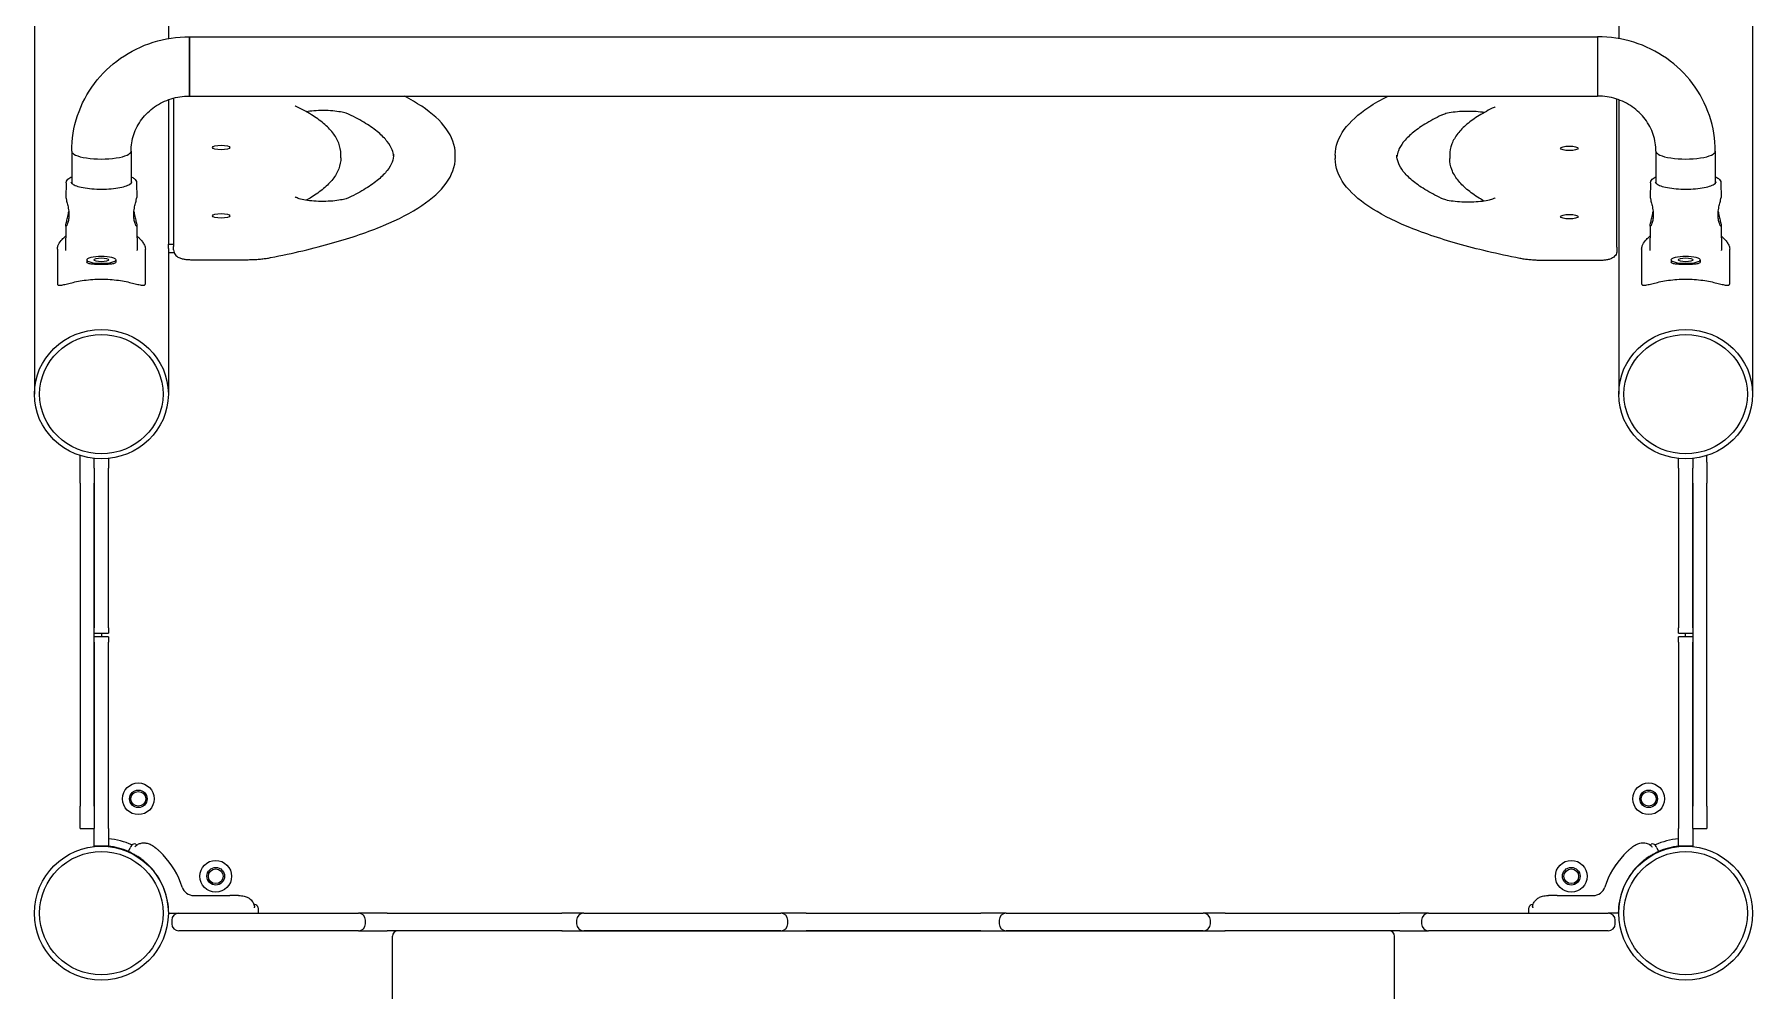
# Model space of a CAD drawing. Header units: millimetres. Extents: x 1121 to 5121, y 552 to 6852.
# Drawn here: x 2633 to 3609, y 4388 to 4932 of the extents above; entities that cross this region are included whole.
import ezdxf

# ---------------------------------------------------------------- set-up
doc = ezdxf.new("R2010")
doc.units = ezdxf.units.MM
doc.layers.add('AM_4', color=3, linetype='Continuous', lineweight=25)

msp = doc.modelspace()

# ---------------------------------------------------------------- linework, layer by layer
at = {"layer": 'AM_4'}
for p, q in [((2632.97, 5348.56), (2632.97, 4727.39)), ((3609.07, 5348.56), (3609.07, 4727.39)), ((2709.07, 4960.25), (2709.07, 4929.49)), ((3532.97, 4960.25), (3532.97, 4929.49)), ((2721.02, 4930.54), (2721.02, 4896.84)), ((2721.02, 4930.54), (3521.02, 4930.54)), ((2721.02, 4896.84), (2721.02, 4930.54)), ((3521.02, 4930.54), (3521.02, 4896.84)), ((3521.02, 4930.54), (3521.02, 4896.84)), ((2709.07, 4894.73), (2709.07, 4812.63)), ((2712.07, 4895.67), (2712.07, 4811.31)), ((2721.02, 4896.84), (3521.02, 4896.84)), ((3531.97, 4810.84), (3531.97, 4895.08)), ((3532.97, 4894.73), (3532.97, 4727.39)), ((2654.17, 4865.4), (2654.17, 4847.23)), ((2687.87, 4865.4), (2687.87, 4847.23)), ((2807.07, 4861.79), (2807.07, 4863.72)), ((2872.07, 4861.79), (2872.07, 4863.72)), ((3371.97, 4863.25), (3371.97, 4861.32)), ((3436.97, 4863.25), (3436.97, 4861.32)), ((3554.17, 4865.4), (3554.17, 4847.23)), ((3587.87, 4865.4), (3587.87, 4847.23)), ((2651.01, 4847.55), (2650.93, 4839.09)), ((2691.03, 4847.55), (2691.1, 4839.09)), ((3551.01, 4847.55), (3550.93, 4839.09)), ((3591.03, 4847.55), (3591.1, 4839.09)), ((2650.79, 4823.15), (2650.66, 4809.3)), ((2691.25, 4823.15), (2691.37, 4809.3)), ((3550.79, 4823.15), (3550.66, 4809.3)), ((3591.25, 4823.15), (3591.37, 4809.3)), ((2709.07, 4812.63), (2712.07, 4812.63)), ((2709.07, 4810.22), (2709.07, 4812.63)), ((2646.02, 4809.83), (2646.02, 4796.89)), ((2662.77, 4803.7), (2662.77, 4802.48)), ((2679.27, 4803.7), (2679.27, 4802.48)), ((2696.02, 4796.89), (2696.02, 4809.83)), ((2709.07, 4810.22), (2709.07, 4727.39)), ((2712.36, 4807.8), (2709.07, 4807.8)), ((2712.07, 4809.38), (2712.07, 4811.31)), ((2722.07, 4803.82), (2753.73, 4803.82)), ((3521.97, 4803.35), (3490.3, 4803.35)), ((3531.97, 4810.84), (3531.97, 4808.91)), ((3546.02, 4809.83), (3546.02, 4796.89)), ((3562.77, 4803.7), (3562.77, 4802.48)), ((3579.27, 4803.7), (3579.27, 4802.48)), ((3596.02, 4796.89), (3596.02, 4809.83)), ((2646.02, 4796.89), (2646.02, 4790.3)), ((2696.02, 4790.3), (2696.02, 4796.89)), ((3546.02, 4796.89), (3546.02, 4790.3)), ((3596.02, 4790.3), (3596.02, 4796.89)), ((2659.02, 4688.67), (2659.02, 4692.52)), ((2659.02, 4676.84), (2659.02, 4688.67)), ((2667.02, 4685.35), (2667.02, 4690.84)), ((2667.02, 4685.35), (2667.02, 4682.59)), ((2675.02, 4690.84), (2675.02, 4685.35)), ((2675.02, 4682.59), (2675.02, 4685.35)), ((3567.02, 4685.35), (3567.02, 4690.84)), ((3567.02, 4685.35), (3567.02, 4682.59)), ((3575.02, 4690.84), (3575.02, 4685.35)), ((3575.02, 4682.59), (3575.02, 4685.35)), ((3583.02, 4688.67), (3583.02, 4692.52)), ((3583.02, 4688.67), (3583.02, 4676.84)), ((2659.02, 4676.84), (2659.02, 4493.27)), ((2667.02, 4682.59), (2667.02, 4676.84)), ((2667.02, 4682.59), (2667.02, 4676.84)), ((2667.02, 4676.84), (2667.02, 4594.61)), ((2667.02, 4493.27), (2667.02, 4676.84)), ((2675.02, 4676.84), (2675.02, 4682.59)), ((2675.02, 4594.61), (2675.02, 4676.84)), ((3567.02, 4682.59), (3567.02, 4676.84)), ((3567.02, 4676.84), (3567.02, 4594.61)), ((3575.02, 4676.84), (3575.02, 4682.59)), ((3575.02, 4676.84), (3575.02, 4682.59)), ((3575.02, 4594.61), (3575.02, 4676.84)), ((3575.02, 4676.84), (3575.02, 4493.27)), ((3583.02, 4493.27), (3583.02, 4676.84)), ((2667.02, 4591.47), (2675.02, 4591.47)), ((2675.02, 4589.47), (2667.02, 4589.47)), ((2671.02, 4591.47), (2671.02, 4589.47)), ((2675.02, 4594.61), (2675.02, 4591.47)), ((2675.02, 4589.47), (2675.02, 4586.51)), ((3567.02, 4591.47), (3567.02, 4594.61)), ((3567.02, 4591.47), (3575.02, 4591.47)), ((3575.02, 4589.47), (3567.02, 4589.47)), ((3567.02, 4586.51), (3567.02, 4589.47)), ((3571.02, 4589.47), (3571.02, 4591.47)), ((2667.02, 4586.51), (2667.02, 4493.27)), ((2675.02, 4493.27), (2675.02, 4586.51)), ((3567.02, 4586.51), (3567.02, 4493.27)), ((3575.02, 4493.27), (3575.02, 4586.51)), ((2659.02, 4480.47), (2659.02, 4493.27)), ((2667.02, 4493.27), (2667.02, 4483.21)), ((2667.02, 4493.27), (2667.02, 4483.21)), ((2675.02, 4483.21), (2675.02, 4493.27)), ((3567.02, 4493.27), (3567.02, 4483.21)), ((3575.02, 4483.21), (3575.02, 4493.27)), ((3575.02, 4483.21), (3575.02, 4493.27)), ((3583.02, 4493.27), (3583.02, 4480.47)), ((2659.02, 4480.47), (2667.02, 4480.47)), ((2667.02, 4483.21), (2667.02, 4480.62)), ((2667.02, 4470.47), (2667.02, 4480.62)), ((2675.02, 4480.62), (2675.02, 4483.21)), ((2675.02, 4480.62), (2675.02, 4470.47)), ((3567.02, 4483.21), (3567.02, 4480.62)), ((3567.02, 4470.47), (3567.02, 4480.62)), ((3575.02, 4480.62), (3575.02, 4483.21)), ((3575.02, 4480.62), (3575.02, 4470.47)), ((3575.02, 4480.47), (3583.02, 4480.47)), ((2675.02, 4470.47), (2667.02, 4470.47)), ((2686.41, 4467.44), (2687.38, 4469.64)), ((3554.65, 4469.64), (3555.62, 4467.44)), ((3575.02, 4470.47), (3567.02, 4470.47)), ((2723.59, 4442.42), (2744.02, 4442.42)), ((2748.99, 4442.42), (2744.02, 4442.42)), ((3498.02, 4442.42), (3493.04, 4442.42)), ((3498.02, 4442.42), (3518.45, 4442.42)), ((2709.27, 4432.42), (2715.02, 4432.42)), ((2715.02, 4432.42), (2719.68, 4432.42)), ((2719.68, 4432.42), (2809.98, 4432.42)), ((2757.54, 4437.42), (2757.54, 4437.42)), ((2757.68, 4437.42), (2758.02, 4437.42)), ((2760.02, 4435.42), (2760.02, 4432.42)), ((2809.98, 4432.42), (2817.02, 4432.42)), ((2833.34, 4432.42), (2817.02, 4432.42)), ((2833.34, 4432.42), (2932.54, 4432.42)), ((2945.02, 4432.42), (2932.54, 4432.42)), ((2945.02, 4432.42), (2950.45, 4432.42)), ((2950.45, 4432.42), (3050.78, 4432.42)), ((3050.78, 4432.42), (3057.02, 4432.42)), ((3071.42, 4432.42), (3057.02, 4432.42)), ((3071.42, 4432.42), (3170.62, 4432.42)), ((3185.02, 4432.42), (3170.62, 4432.42)), ((3185.02, 4432.42), (3191.25, 4432.42)), ((3191.25, 4432.42), (3291.59, 4432.42)), ((3291.59, 4432.42), (3297.02, 4432.42)), ((3309.5, 4432.42), (3297.02, 4432.42)), ((3309.5, 4432.42), (3408.7, 4432.42)), ((3425.02, 4432.42), (3408.7, 4432.42)), ((3425.02, 4432.42), (3432.06, 4432.42)), ((3432.06, 4432.42), (3522.36, 4432.42)), ((3482.02, 4432.42), (3482.02, 4435.42)), ((3484.02, 4437.42), (3484.36, 4437.42)), ((3484.49, 4437.42), (3484.49, 4437.42)), ((3522.36, 4432.42), (3527.02, 4432.42)), ((3532.77, 4432.42), (3527.02, 4432.42)), ((2711.02, 4428.42), (2711.02, 4426.42)), ((2719.68, 4422.42), (2715.02, 4422.42)), ((2809.98, 4422.42), (2719.68, 4422.42)), ((2817.02, 4422.42), (2809.98, 4422.42)), ((2817.02, 4422.42), (2833.34, 4422.42)), ((2821.02, 4426.42), (2821.02, 4428.42)), ((2932.54, 4422.42), (2833.34, 4422.42)), ((2932.71, 4422.42), (2839.43, 4422.42)), ((2932.54, 4422.42), (2945.02, 4422.42)), ((2932.71, 4422.42), (2945.47, 4422.42)), ((2941.02, 4428.42), (2941.02, 4426.42)), ((2950.45, 4422.42), (2945.02, 4422.42)), ((2945.47, 4422.42), (2997.67, 4422.42)), ((3050.78, 4422.42), (2950.45, 4422.42)), ((2997.67, 4422.42), (3244.36, 4422.42)), ((3057.02, 4422.42), (3050.78, 4422.42)), ((3057.02, 4422.42), (3071.42, 4422.42)), ((3061.02, 4426.42), (3061.02, 4428.42)), ((3170.62, 4422.42), (3071.42, 4422.42)), ((3170.62, 4422.42), (3185.02, 4422.42)), ((3181.02, 4428.42), (3181.02, 4426.42)), ((3191.25, 4422.42), (3185.02, 4422.42)), ((3291.59, 4422.42), (3191.25, 4422.42)), ((3244.36, 4422.42), (3296.56, 4422.42)), ((3297.02, 4422.42), (3291.59, 4422.42)), ((3296.56, 4422.42), (3309.32, 4422.42)), ((3297.02, 4422.42), (3309.5, 4422.42)), ((3301.02, 4426.42), (3301.02, 4428.42)), ((3402.6, 4422.42), (3309.32, 4422.42)), ((3408.7, 4422.42), (3309.5, 4422.42)), ((3408.7, 4422.42), (3425.02, 4422.42)), ((3421.02, 4428.42), (3421.02, 4426.42)), ((3432.06, 4422.42), (3425.02, 4422.42)), ((3522.36, 4422.42), (3432.06, 4422.42)), ((3527.02, 4422.42), (3522.36, 4422.42)), ((3531.02, 4426.42), (3531.02, 4428.42)), ((2836.43, 4372.42), (2836.43, 4419.42)), ((3405.6, 4372.42), (3405.6, 4419.42))]:
    msp.add_line(p, q, dxfattribs=at)
for centre, radius in [((2692.02, 4497.42), 9), ((2692.02, 4497.42), 5), ((2692.02, 4497.42), 4.2), ((3550.02, 4497.42), 9), ((3550.02, 4497.42), 5), ((3550.02, 4497.42), 4.2), ((2671.02, 4432.42), 38.05), ((2671.02, 4432.42), 35.05), ((2736.02, 4453.42), 9), ((3506.02, 4453.42), 9), ((3571.02, 4432.42), 38.05), ((3571.02, 4432.42), 35.05), ((2736.02, 4453.42), 5), ((2736.02, 4453.42), 4.2), ((3506.02, 4453.42), 5), ((3506.02, 4453.42), 4.2)]:
    msp.add_circle(centre, radius, dxfattribs=at)
for centre, radius, start, end in [((2671.02, 4432.42), 42.5, 65.89619, 84.59946), ((2693.79, 4466.82), 7, 143.96758, 156.26575), ((2689.74, 4469.76), 2, 63.65069, 143.96758), ((3552.29, 4469.76), 2, 36.03242, 116.34931), ((3571.02, 4432.42), 42.5, 95.40054, 114.10381), ((3548.25, 4466.82), 7, 23.73425, 36.03242), ((2671.02, 4432.42), 38.25, 66.26575, 84.13826), ((2671.02, 4432.42), 42.5, 63.0498, 63.05004), ((2671.02, 4432.42), 42.5, 62.91363, 62.91368), ((2671.02, 4432.42), 48.25, 17.92021, 43.44318), ((3571.02, 4432.42), 48.25, 136.55682, 162.07979), ((3571.02, 4432.42), 38.25, 95.86174, 113.73425), ((2671.02, 4432.42), 38.25, 0, 41.53841), ((3571.02, 4432.42), 38.25, 138.46159, 180), ((2723.59, 4449.42), 7, 197.92021, 270), ((3518.45, 4449.42), 7, 270, 342.07979), ((2715.02, 4428.42), 4, 90, 180), ((2758.02, 4435.42), 2, 0, 90), ((2817.02, 4428.42), 4, 0, 90), ((2945.02, 4428.42), 4, 90, 180), ((3057.02, 4428.42), 4, 0, 90), ((3185.02, 4428.42), 4, 90, 180), ((3297.02, 4428.42), 4, 0, 90), ((3425.02, 4428.42), 4, 90, 180), ((3484.02, 4435.42), 2, 90, 180), ((3527.02, 4428.42), 4, 0, 90), ((2715.02, 4426.42), 4, 180, 270), ((2817.02, 4426.42), 4, 270, 0), ((2839.43, 4419.42), 3, 90, 180), ((2945.02, 4426.42), 4, 180, 270), ((3057.02, 4426.42), 4, 270, 0), ((3185.02, 4426.42), 4, 180, 270), ((3297.02, 4426.42), 4, 270, 0), ((3402.6, 4419.42), 3, 0, 90), ((3425.02, 4426.42), 4, 180, 270), ((3527.02, 4426.42), 4, 270, 0)]:
    msp.add_arc(centre, radius, start, end, dxfattribs=at)
for centre in [(2671.02, 4865.4), (2671.02, 4865.4), (3571.02, 4865.4), (3571.02, 4865.4)]:
    msp.add_ellipse(centre, major_axis=(-16.85, 0), ratio=0.258819, start_param=0, end_param=3.141593, dxfattribs=at)
for centre, major_axis, ratio in [((2739.07, 4867.58), (5, 0), 0.258819), ((3504.97, 4867.11), (-5, 0), 0.258819), ((2739.07, 4828.76), (5, 0), 0.258819), ((3504.97, 4828.29), (-5, 0), 0.258819), ((2671.02, 4803.7), (8.25, 0), 0.258819), ((2671.02, 4803.7), (-4.2, 0), 0.258819), ((3571.02, 4803.7), (8.25, 0), 0.258819), ((3571.02, 4803.7), (-4.2, 0), 0.258819), ((2671.02, 4727.39), (-38.05, 0), 0.965926), ((3571.02, 4727.39), (-38.05, 0), 0.965926), ((2671.02, 4727.39), (35.05, 0), 0.965926), ((3571.02, 4727.39), (35.05, 0), 0.965926)]:
    msp.add_ellipse(centre, major_axis=major_axis, ratio=ratio, dxfattribs=at)
for points, knots in [([(2654.17, 4865.4), (2654.17, 4872.28), (2655.3, 4879.16), (2659.69, 4892.22), (2662.95, 4898.4), (2671.25, 4909.43), (2676.28, 4914.29), (2687.61, 4922.24), (2693.9, 4925.33), (2707.14, 4929.48), (2714.08, 4930.54), (2721.02, 4930.54)], [6.283185, 6.283185, 6.283185, 6.283185, 6.597345, 6.597345, 6.911504, 6.911504, 7.225663, 7.225663, 7.539822, 7.539822, 7.853982, 7.853982, 7.853982, 7.853982]), ([(3587.87, 4865.4), (3587.87, 4872.28), (3586.74, 4879.16), (3582.34, 4892.22), (3579.08, 4898.4), (3570.78, 4909.43), (3565.75, 4914.29), (3554.42, 4922.24), (3548.13, 4925.33), (3534.9, 4929.48), (3527.96, 4930.54), (3521.02, 4930.54)], [3.141593, 3.141593, 3.141593, 3.141593, 3.455752, 3.455752, 3.769911, 3.769911, 4.08407, 4.08407, 4.39823, 4.39823, 4.712389, 4.712389, 4.712389, 4.712389]), ([(2687.87, 4865.4), (2687.87, 4868.63), (2688.39, 4871.86), (2690.47, 4878.04), (2692.03, 4880.99), (2696.04, 4886.32), (2698.5, 4888.71), (2704.11, 4892.65), (2707.27, 4894.2), (2713.91, 4896.29), (2717.39, 4896.83), (2720.92, 4896.84), (2720.97, 4896.84), (2721.02, 4896.84)], [0, 0, 0, 0, 0.314159, 0.314159, 0.628319, 0.628319, 0.942478, 0.942478, 1.256637, 1.256637, 1.566356, 1.566356, 1.570796, 1.570796, 1.570796, 1.570796]), ([(2781.75, 4890.87), (2781.56, 4890.96), (2781.41, 4891.04), (2781.21, 4891.17), (2781.15, 4891.21), (2781.14, 4891.22), (2781.14, 4891.22), (2781.14, 4891.22)], [5.7868679, 5.7868679, 5.7868679, 5.7868679, 5.8861314, 5.8861314, 5.9853949, 5.9853949, 5.9923115, 5.9923115, 5.9923115, 5.9923115]), ([(2807.07, 4863.72), (2807.07, 4865.87), (2806.65, 4868.01), (2805.07, 4872.1), (2803.92, 4874.06), (2801.02, 4877.79), (2799.27, 4879.57), (2795.21, 4882.99), (2792.89, 4884.64), (2787.72, 4887.83), (2784.87, 4889.38), (2781.75, 4890.87)], [3.1415927, 3.1415927, 3.1415927, 3.1415927, 3.2408561, 3.2408561, 3.3401196, 3.3401196, 3.4393831, 3.4393831, 3.5386465, 3.5386465, 3.63791, 3.63791, 3.63791, 3.63791]), ([(2872.07, 4863.72), (2872.07, 4868.75), (2870.23, 4873.7), (2863.68, 4882.77), (2858.99, 4886.98), (2850, 4892.99), (2846.66, 4894.94), (2842.99, 4896.84)], [3.1415927, 3.1415927, 3.1415927, 3.1415927, 3.3263441, 3.3263441, 3.5110956, 3.5110956, 3.6042673, 3.6042673, 3.6042673, 3.6042673]), ([(3371.97, 4863.25), (3371.97, 4868.28), (3373.81, 4873.23), (3380.36, 4882.3), (3385.05, 4886.51), (3394.28, 4892.68), (3397.93, 4894.8), (3401.95, 4896.84)], [3.1415927, 3.1415927, 3.1415927, 3.1415927, 3.3263441, 3.3263441, 3.5110956, 3.5110956, 3.6119618, 3.6119618, 3.6119618, 3.6119618]), ([(3462.29, 4890.4), (3459.17, 4888.91), (3456.31, 4887.37), (3451.14, 4884.17), (3448.83, 4882.53), (3444.76, 4879.1), (3443.01, 4877.32), (3440.11, 4873.59), (3438.96, 4871.63), (3437.39, 4867.54), (3436.97, 4865.4), (3436.97, 4863.25)], [2.6452753, 2.6452753, 2.6452753, 2.6452753, 2.7445388, 2.7445388, 2.8438022, 2.8438022, 2.9430657, 2.9430657, 3.0423292, 3.0423292, 3.1415927, 3.1415927, 3.1415927, 3.1415927]), ([(3462.89, 4890.75), (3462.89, 4890.75), (3462.89, 4890.75), (3462.88, 4890.74), (3462.83, 4890.7), (3462.62, 4890.57), (3462.48, 4890.49), (3462.29, 4890.4)], [6.5740592, 6.5740592, 6.5740592, 6.5740592, 6.5809757, 6.5809757, 6.6802392, 6.6802392, 6.7795027, 6.7795027, 6.7795027, 6.7795027]), ([(3554.17, 4865.4), (3554.17, 4868.63), (3553.64, 4871.86), (3551.56, 4878.04), (3550.01, 4880.99), (3546, 4886.32), (3543.53, 4888.71), (3537.92, 4892.65), (3534.76, 4894.2), (3528.13, 4896.29), (3524.65, 4896.83), (3521.12, 4896.84), (3521.07, 4896.84), (3521.02, 4896.84)], [3.141593, 3.141593, 3.141593, 3.141593, 3.455752, 3.455752, 3.769911, 3.769911, 4.08407, 4.08407, 4.39823, 4.39823, 4.707949, 4.707949, 4.712389, 4.712389, 4.712389, 4.712389]), ([(2811.71, 4886.4), (2811.32, 4886.59), (2810.74, 4886.81), (2809.17, 4887.29), (2808.11, 4887.55), (2805.56, 4888.01), (2804.04, 4888.21), (2800.75, 4888.49), (2798.96, 4888.57), (2795.35, 4888.6), (2793.53, 4888.54), (2790.25, 4888.29), (2788.79, 4888.13), (2787.46, 4887.92)], [3.63791, 3.63791, 3.63791, 3.63791, 3.846027, 3.846027, 4.102134, 4.102134, 4.388153, 4.388153, 4.687758, 4.687758, 4.99138, 4.99138, 5.260175, 5.260175, 5.260175, 5.260175]), ([(2837.03, 4862.75), (2836.93, 4863.88), (2836.66, 4865.03), (2835.62, 4867.76), (2834.7, 4869.36), (2832.12, 4872.68), (2830.45, 4874.39), (2826.36, 4877.84), (2823.94, 4879.58), (2818.36, 4883.02), (2815.21, 4884.73), (2811.71, 4886.4)], [3.163614, 3.163614, 3.163614, 3.163614, 3.2408561, 3.2408561, 3.3401196, 3.3401196, 3.4393831, 3.4393831, 3.5386465, 3.5386465, 3.63791, 3.63791, 3.63791, 3.63791]), ([(3432.32, 4885.93), (3428.83, 4884.26), (3425.67, 4882.55), (3420.09, 4879.11), (3417.67, 4877.37), (3413.58, 4873.92), (3411.91, 4872.21), (3409.33, 4868.89), (3408.42, 4867.29), (3407.37, 4864.56), (3407.1, 4863.42), (3407.01, 4862.28)], [2.6452753, 2.6452753, 2.6452753, 2.6452753, 2.7445388, 2.7445388, 2.8438022, 2.8438022, 2.9430657, 2.9430657, 3.0423292, 3.0423292, 3.1195713, 3.1195713, 3.1195713, 3.1195713]), ([(3456.58, 4887.45), (3455.9, 4887.55), (3455.18, 4887.65), (3452.83, 4887.91), (3451.1, 4888.04), (3447.53, 4888.14), (3445.7, 4888.12), (3442.15, 4887.95), (3440.43, 4887.79), (3437.37, 4887.36), (3436, 4887.1), (3433.84, 4886.54), (3433, 4886.24), (3432.4, 4885.97), (3432.36, 4885.95), (3432.32, 4885.93)], [1.02301, 1.02301, 1.02301, 1.02301, 1.160661, 1.160661, 1.457519, 1.457519, 1.760704, 1.760704, 2.063034, 2.063034, 2.356322, 2.356322, 2.624635, 2.624635, 2.645275, 2.645275, 2.645275, 2.645275]), ([(2767.16, 4805), (2779.83, 4807.47), (2791.63, 4810.26), (2813.12, 4816.36), (2822.81, 4819.68), (2839.76, 4826.77), (2847.04, 4830.54), (2858.99, 4838.53), (2863.68, 4842.74), (2870.23, 4851.81), (2872.07, 4856.75), (2872.07, 4861.79)], [2.2178352, 2.2178352, 2.2178352, 2.2178352, 2.4025867, 2.4025867, 2.5873382, 2.5873382, 2.7720897, 2.7720897, 2.9568412, 2.9568412, 3.1415927, 3.1415927, 3.1415927, 3.1415927]), ([(2807.07, 4861.79), (2807.07, 4859.64), (2806.65, 4857.5), (2805.07, 4853.4), (2803.92, 4851.45), (2801.02, 4847.72), (2799.27, 4845.94), (2795.21, 4842.51), (2792.89, 4840.86), (2789.39, 4838.7), (2788.44, 4838.14), (2787.46, 4837.59)], [3.1415927, 3.1415927, 3.1415927, 3.1415927, 3.2408561, 3.2408561, 3.3401196, 3.3401196, 3.4393831, 3.4393831, 3.5386465, 3.5386465, 3.5738358, 3.5738358, 3.5738358, 3.5738358]), ([(2837.07, 4863.72), (2837.07, 4862.27), (2836.8, 4860.81), (2835.62, 4857.75), (2834.7, 4856.14), (2832.12, 4852.82), (2830.45, 4851.11), (2826.36, 4847.66), (2823.94, 4845.92), (2818.36, 4842.48), (2815.21, 4840.78), (2811.71, 4839.1)], [3.1415927, 3.1415927, 3.1415927, 3.1415927, 3.2408561, 3.2408561, 3.3401196, 3.3401196, 3.4393831, 3.4393831, 3.5386465, 3.5386465, 3.63791, 3.63791, 3.63791, 3.63791]), ([(3476.88, 4804.53), (3464.2, 4807), (3452.4, 4809.79), (3430.91, 4815.89), (3421.23, 4819.21), (3404.27, 4826.3), (3397, 4830.07), (3385.05, 4838.06), (3380.36, 4842.27), (3373.81, 4851.34), (3371.97, 4856.29), (3371.97, 4861.32)], [2.2178352, 2.2178352, 2.2178352, 2.2178352, 2.4025867, 2.4025867, 2.5873382, 2.5873382, 2.7720897, 2.7720897, 2.9568412, 2.9568412, 3.1415927, 3.1415927, 3.1415927, 3.1415927]), ([(3432.32, 4838.63), (3428.83, 4840.31), (3425.67, 4842.01), (3420.09, 4845.45), (3417.67, 4847.19), (3413.58, 4850.64), (3411.91, 4852.35), (3409.33, 4855.68), (3408.42, 4857.28), (3407.24, 4860.34), (3406.97, 4861.8), (3406.97, 4863.25)], [2.6452753, 2.6452753, 2.6452753, 2.6452753, 2.7445388, 2.7445388, 2.8438022, 2.8438022, 2.9430657, 2.9430657, 3.0423292, 3.0423292, 3.1415927, 3.1415927, 3.1415927, 3.1415927]), ([(3456.58, 4837.12), (3455.59, 4837.67), (3454.64, 4838.23), (3451.14, 4840.39), (3448.83, 4842.04), (3444.76, 4845.47), (3443.01, 4847.25), (3440.11, 4850.98), (3438.96, 4852.93), (3437.39, 4857.03), (3436.97, 4859.17), (3436.97, 4861.32)], [2.7093495, 2.7093495, 2.7093495, 2.7093495, 2.7445388, 2.7445388, 2.8438022, 2.8438022, 2.9430657, 2.9430657, 3.0423292, 3.0423292, 3.1415927, 3.1415927, 3.1415927, 3.1415927]), ([(2651.01, 4847.55), (2651.01, 4848.11), (2651.24, 4848.64), (2652.07, 4849.74), (2652.81, 4850.25), (2653.88, 4850.78), (2654.02, 4850.84), (2654.17, 4850.91)], [0.0023384, 0.0023384, 0.0023384, 0.0023384, 0.1942752, 0.1942752, 0.4833221, 0.4833221, 0.5256435, 0.5256435, 0.5256435, 0.5256435]), ([(2653.77, 4848.01), (2653.77, 4847.77), (2653.89, 4847.49), (2654.64, 4846.78), (2655.3, 4846.39), (2657.11, 4845.64), (2658.29, 4845.29), (2661.04, 4844.69), (2662.63, 4844.44), (2666.05, 4844.07), (2667.89, 4843.96), (2671.61, 4843.89), (2673.49, 4843.94), (2677.11, 4844.17), (2678.84, 4844.36), (2681.97, 4844.87), (2683.37, 4845.19), (2685.68, 4845.91), (2686.59, 4846.32), (2687.82, 4847.1), (2688.13, 4847.49), (2688.25, 4847.86), (2688.27, 4847.93), (2688.27, 4848.01)], [0, 0, 0, 0, 0.269894, 0.269894, 0.561828, 0.561828, 0.86744, 0.86744, 1.181612, 1.181612, 1.498611, 1.498611, 1.816408, 1.816408, 2.133926, 2.133926, 2.449757, 2.449757, 2.760187, 2.760187, 3.055507, 3.055507, 3.141593, 3.141593, 3.141593, 3.141593]), ([(2687.87, 4850.91), (2688.54, 4850.61), (2689.13, 4850.28), (2690.42, 4849.3), (2691.02, 4848.5), (2691.03, 4847.55)], [2.6159492, 2.6159492, 2.6159492, 2.6159492, 2.8128994, 2.8128994, 3.1392543, 3.1392543, 3.1392543, 3.1392543]), ([(3551.01, 4847.55), (3551.01, 4848.11), (3551.24, 4848.64), (3552.07, 4849.74), (3552.81, 4850.25), (3553.88, 4850.78), (3554.02, 4850.84), (3554.17, 4850.91)], [0.0023384, 0.0023384, 0.0023384, 0.0023384, 0.1942752, 0.1942752, 0.4833221, 0.4833221, 0.5256435, 0.5256435, 0.5256435, 0.5256435]), ([(3553.77, 4848.01), (3553.77, 4847.77), (3553.89, 4847.49), (3554.64, 4846.78), (3555.3, 4846.39), (3557.11, 4845.64), (3558.29, 4845.29), (3561.04, 4844.69), (3562.63, 4844.44), (3566.05, 4844.07), (3567.89, 4843.96), (3571.61, 4843.89), (3573.49, 4843.94), (3577.11, 4844.17), (3578.84, 4844.36), (3581.97, 4844.87), (3583.37, 4845.19), (3585.68, 4845.91), (3586.59, 4846.32), (3587.82, 4847.1), (3588.13, 4847.49), (3588.25, 4847.86), (3588.27, 4847.93), (3588.27, 4848.01)], [0, 0, 0, 0, 0.269894, 0.269894, 0.561828, 0.561828, 0.86744, 0.86744, 1.181612, 1.181612, 1.498611, 1.498611, 1.816408, 1.816408, 2.133926, 2.133926, 2.449757, 2.449757, 2.760187, 2.760187, 3.055507, 3.055507, 3.141593, 3.141593, 3.141593, 3.141593]), ([(3587.87, 4850.91), (3588.54, 4850.61), (3589.13, 4850.28), (3590.42, 4849.3), (3591.02, 4848.5), (3591.03, 4847.55)], [2.6159492, 2.6159492, 2.6159492, 2.6159492, 2.8128994, 2.8128994, 3.1392543, 3.1392543, 3.1392543, 3.1392543]), ([(2650.93, 4839.09), (2650.93, 4839.08), (2650.93, 4839.08), (2650.93, 4838.8), (2651.02, 4838.31), (2651.34, 4836.98), (2651.56, 4836.13), (2651.99, 4834.36), (2652.22, 4833.31), (2652.54, 4831.14), (2652.63, 4830.01), (2652.62, 4827.98), (2652.51, 4826.96), (2652.15, 4825.21), (2651.9, 4824.49), (2651.45, 4823.45), (2651.21, 4823.08), (2650.88, 4822.78), (2650.79, 4822.87), (2650.79, 4823.41), (2650.88, 4823.9), (2651.21, 4825.25), (2651.45, 4826.1), (2651.9, 4827.89), (2652.15, 4828.94), (2652.4, 4830.45), (2652.45, 4830.87), (2652.5, 4831.29)], [1.250689, 1.250689, 1.250689, 1.250689, 1.255382, 1.255382, 1.569241, 1.569241, 1.8831, 1.8831, 2.196932, 2.196932, 2.510763, 2.510763, 2.826813, 2.826813, 3.142862, 3.142862, 3.458443, 3.458443, 3.774024, 3.774024, 4.089605, 4.089605, 4.405186, 4.405186, 4.721235, 4.721235, 4.8417, 4.8417, 4.8417, 4.8417]), ([(2689.53, 4831.29), (2689.58, 4830.87), (2689.64, 4830.45), (2689.89, 4828.94), (2690.13, 4827.89), (2690.59, 4826.1), (2690.82, 4825.25), (2691.15, 4823.9), (2691.25, 4823.41), (2691.25, 4822.87), (2691.15, 4822.78), (2690.82, 4823.08), (2690.59, 4823.45), (2690.13, 4824.49), (2689.89, 4825.21), (2689.52, 4826.96), (2689.42, 4827.98), (2689.4, 4830.01), (2689.49, 4831.14), (2689.82, 4833.31), (2690.05, 4834.36), (2690.47, 4836.13), (2690.7, 4836.98), (2691.01, 4838.31), (2691.1, 4838.8), (2691.1, 4839.08), (2691.1, 4839.08), (2691.1, 4839.09)], [0.195584, 0.195584, 0.195584, 0.195584, 0.316049, 0.316049, 0.632098, 0.632098, 0.947679, 0.947679, 1.26326, 1.26326, 1.578842, 1.578842, 1.894423, 1.894423, 2.210472, 2.210472, 2.526521, 2.526521, 2.840353, 2.840353, 3.154184, 3.154184, 3.468043, 3.468043, 3.781903, 3.781903, 3.786595, 3.786595, 3.786595, 3.786595]), ([(2811.71, 4839.1), (2811.32, 4838.92), (2810.74, 4838.69), (2809.17, 4838.22), (2808.11, 4837.96), (2805.56, 4837.5), (2804.04, 4837.3), (2800.75, 4837.01), (2798.96, 4836.93), (2795.35, 4836.91), (2793.53, 4836.97), (2790.07, 4837.23), (2788.44, 4837.42), (2785.6, 4837.9), (2784.37, 4838.19), (2782.54, 4838.75), (2781.87, 4839.03), (2781.26, 4839.36), (2781.14, 4839.45), (2781.14, 4839.45)], [3.63791, 3.63791, 3.63791, 3.63791, 3.846027, 3.846027, 4.102134, 4.102134, 4.388153, 4.388153, 4.687758, 4.687758, 4.99138, 4.99138, 5.292096, 5.292096, 5.580283, 5.580283, 5.836127, 5.836127, 5.992311, 5.992311, 5.992311, 5.992311]), ([(3462.89, 4838.98), (3462.89, 4838.98), (3462.89, 4838.98), (3462.88, 4838.97), (3462.76, 4838.88), (3462.26, 4838.61), (3461.82, 4838.41), (3460.53, 4837.96), (3459.61, 4837.71), (3457.34, 4837.23), (3455.94, 4837), (3452.83, 4836.65), (3451.1, 4836.53), (3447.53, 4836.43), (3445.7, 4836.44), (3442.15, 4836.62), (3440.43, 4836.78), (3437.37, 4837.21), (3436, 4837.47), (3433.84, 4838.03), (3433, 4838.33), (3432.4, 4838.6), (3432.36, 4838.62), (3432.32, 4838.63)], [6.574059, 6.574059, 6.574059, 6.574059, 6.580716, 6.580716, 6.728387, 6.728387, 6.921051, 6.921051, 7.164582, 7.164582, 7.443846, 7.443846, 7.740705, 7.740705, 8.043889, 8.043889, 8.346219, 8.346219, 8.639507, 8.639507, 8.90782, 8.90782, 8.928461, 8.928461, 8.928461, 8.928461]), ([(3550.93, 4839.09), (3550.93, 4839.08), (3550.93, 4839.08), (3550.93, 4838.8), (3551.02, 4838.31), (3551.34, 4836.98), (3551.56, 4836.13), (3551.99, 4834.36), (3552.22, 4833.31), (3552.54, 4831.14), (3552.63, 4830.01), (3552.62, 4827.98), (3552.51, 4826.96), (3552.15, 4825.21), (3551.9, 4824.49), (3551.45, 4823.45), (3551.21, 4823.08), (3550.88, 4822.78), (3550.79, 4822.87), (3550.79, 4823.41), (3550.88, 4823.9), (3551.21, 4825.25), (3551.45, 4826.1), (3551.9, 4827.89), (3552.15, 4828.94), (3552.4, 4830.45), (3552.45, 4830.87), (3552.5, 4831.29)], [1.250689, 1.250689, 1.250689, 1.250689, 1.255382, 1.255382, 1.569241, 1.569241, 1.8831, 1.8831, 2.196932, 2.196932, 2.510763, 2.510763, 2.826813, 2.826813, 3.142862, 3.142862, 3.458443, 3.458443, 3.774024, 3.774024, 4.089605, 4.089605, 4.405186, 4.405186, 4.721235, 4.721235, 4.8417, 4.8417, 4.8417, 4.8417]), ([(3589.53, 4831.29), (3589.58, 4830.87), (3589.64, 4830.45), (3589.89, 4828.94), (3590.13, 4827.89), (3590.59, 4826.1), (3590.82, 4825.25), (3591.15, 4823.9), (3591.25, 4823.41), (3591.25, 4822.87), (3591.15, 4822.78), (3590.82, 4823.08), (3590.59, 4823.45), (3590.13, 4824.49), (3589.89, 4825.21), (3589.52, 4826.96), (3589.42, 4827.98), (3589.4, 4830.01), (3589.49, 4831.14), (3589.82, 4833.31), (3590.05, 4834.36), (3590.47, 4836.13), (3590.7, 4836.98), (3591.01, 4838.31), (3591.1, 4838.8), (3591.1, 4839.08), (3591.1, 4839.08), (3591.1, 4839.09)], [0.195584, 0.195584, 0.195584, 0.195584, 0.316049, 0.316049, 0.632098, 0.632098, 0.947679, 0.947679, 1.26326, 1.26326, 1.578842, 1.578842, 1.894423, 1.894423, 2.210472, 2.210472, 2.526521, 2.526521, 2.840353, 2.840353, 3.154184, 3.154184, 3.468043, 3.468043, 3.781903, 3.781903, 3.786595, 3.786595, 3.786595, 3.786595]), ([(2646.02, 4809.83), (2646.02, 4810.52), (2646.16, 4811.1), (2646.77, 4812.77), (2647.42, 4813.73), (2648.84, 4815.42), (2649.53, 4816.13), (2650.45, 4816.95), (2650.59, 4817.08), (2650.73, 4817.2)], [0, 0, 0, 0, 0.263076, 0.263076, 0.8339, 0.8339, 1.237052, 1.237052, 1.308903, 1.308903, 1.308903, 1.308903]), ([(2691.3, 4817.2), (2691.73, 4816.83), (2692.14, 4816.45), (2693.22, 4815.39), (2693.83, 4814.7), (2694.79, 4813.4), (2695.17, 4812.79), (2695.77, 4811.47), (2696.02, 4810.75), (2696.02, 4809.83)], [5.738689, 5.738689, 5.738689, 5.738689, 5.954577, 5.954577, 6.349657, 6.349657, 6.698628, 6.698628, 7.0476, 7.0476, 7.0476, 7.0476]), ([(3546.02, 4809.83), (3546.02, 4810.52), (3546.16, 4811.1), (3546.77, 4812.77), (3547.42, 4813.73), (3548.84, 4815.42), (3549.53, 4816.13), (3550.45, 4816.95), (3550.59, 4817.08), (3550.73, 4817.2)], [0, 0, 0, 0, 0.263076, 0.263076, 0.8339, 0.8339, 1.237052, 1.237052, 1.308903, 1.308903, 1.308903, 1.308903]), ([(3591.3, 4817.2), (3591.73, 4816.83), (3592.14, 4816.45), (3593.22, 4815.39), (3593.83, 4814.7), (3594.79, 4813.4), (3595.17, 4812.79), (3595.77, 4811.47), (3596.02, 4810.75), (3596.02, 4809.83)], [5.738689, 5.738689, 5.738689, 5.738689, 5.954577, 5.954577, 6.349657, 6.349657, 6.698628, 6.698628, 7.0476, 7.0476, 7.0476, 7.0476]), ([(2679.27, 4802.48), (2679.27, 4802.21), (2679.06, 4801.96), (2678.22, 4801.57), (2677.58, 4801.43), (2676.12, 4801.24), (2675.19, 4801.17), (2673.16, 4801.09), (2672.05, 4801.08), (2669.98, 4801.08), (2668.87, 4801.09), (2666.84, 4801.17), (2665.91, 4801.24), (2664.45, 4801.43), (2663.82, 4801.57), (2662.97, 4801.96), (2662.77, 4802.21), (2662.77, 4802.48)], [0, 0, 0, 0, 0.311531, 0.311531, 0.623063, 0.623063, 0.934582, 0.934582, 1.246101, 1.246101, 1.55762, 1.55762, 1.869139, 1.869139, 2.180671, 2.180671, 2.492202, 2.492202, 2.492202, 2.492202]), ([(2691.39, 4809.06), (2691.39, 4809.06), (2691.39, 4809.09), (2691.37, 4809.19), (2691.37, 4809.24), (2691.37, 4809.3)], [12.2804601, 12.2804601, 12.2804601, 12.2804601, 12.3991495, 12.3991495, 12.4598321, 12.4598321, 12.4598321, 12.4598321]), ([(2712.07, 4809.38), (2712.07, 4808.88), (2712.16, 4808.39), (2712.46, 4807.48), (2712.69, 4807.08), (2713.22, 4806.34), (2713.53, 4806.04), (2714.28, 4805.43), (2714.69, 4805.2), (2715.74, 4804.71), (2716.36, 4804.52), (2717.65, 4804.2), (2718.32, 4804.09), (2719.71, 4803.92), (2720.44, 4803.86), (2721.47, 4803.83), (2721.77, 4803.82), (2722.07, 4803.82)], [0, 0, 0, 0, 0.087499, 0.087499, 0.183741, 0.183741, 0.308179, 0.308179, 0.500455, 0.500455, 0.814614, 0.814614, 1.128774, 1.128774, 1.442933, 1.442933, 1.570796, 1.570796, 1.570796, 1.570796]), ([(2753.73, 4803.82), (2754.68, 4803.82), (2755.63, 4803.84), (2757.52, 4803.9), (2758.46, 4803.95), (2760.3, 4804.08), (2761.21, 4804.16), (2762.99, 4804.34), (2763.86, 4804.45), (2765.55, 4804.7), (2766.37, 4804.84), (2767.16, 4805)], [1.5707963, 1.5707963, 1.5707963, 1.5707963, 1.7002041, 1.7002041, 1.8296119, 1.8296119, 1.9590196, 1.9590196, 2.0884274, 2.0884274, 2.2178352, 2.2178352, 2.2178352, 2.2178352]), ([(3490.3, 4803.35), (3489.35, 4803.35), (3488.4, 4803.37), (3486.51, 4803.43), (3485.58, 4803.48), (3483.73, 4803.61), (3482.82, 4803.69), (3481.04, 4803.87), (3480.17, 4803.98), (3478.48, 4804.23), (3477.67, 4804.37), (3476.88, 4804.53)], [1.5707963, 1.5707963, 1.5707963, 1.5707963, 1.7002041, 1.7002041, 1.8296119, 1.8296119, 1.9590196, 1.9590196, 2.0884274, 2.0884274, 2.2178352, 2.2178352, 2.2178352, 2.2178352]), ([(3531.97, 4808.91), (3531.97, 4808.41), (3531.88, 4807.92), (3531.57, 4807.01), (3531.35, 4806.61), (3530.81, 4805.87), (3530.5, 4805.57), (3529.75, 4804.96), (3529.34, 4804.73), (3528.29, 4804.24), (3527.68, 4804.05), (3526.39, 4803.73), (3525.72, 4803.62), (3524.32, 4803.45), (3523.6, 4803.39), (3522.57, 4803.36), (3522.27, 4803.35), (3521.97, 4803.35)], [0, 0, 0, 0, 0.087499, 0.087499, 0.183741, 0.183741, 0.308179, 0.308179, 0.500455, 0.500455, 0.814614, 0.814614, 1.128774, 1.128774, 1.442933, 1.442933, 1.570796, 1.570796, 1.570796, 1.570796]), ([(3579.27, 4802.48), (3579.27, 4802.21), (3579.06, 4801.96), (3578.22, 4801.57), (3577.58, 4801.43), (3576.12, 4801.24), (3575.19, 4801.17), (3573.16, 4801.09), (3572.05, 4801.08), (3569.98, 4801.08), (3568.87, 4801.09), (3566.84, 4801.17), (3565.91, 4801.24), (3564.45, 4801.43), (3563.82, 4801.57), (3562.97, 4801.96), (3562.77, 4802.21), (3562.77, 4802.48)], [0, 0, 0, 0, 0.311531, 0.311531, 0.623063, 0.623063, 0.934582, 0.934582, 1.246101, 1.246101, 1.55762, 1.55762, 1.869139, 1.869139, 2.180671, 2.180671, 2.492202, 2.492202, 2.492202, 2.492202]), ([(3591.39, 4809.06), (3591.39, 4809.06), (3591.39, 4809.09), (3591.37, 4809.19), (3591.37, 4809.24), (3591.37, 4809.3)], [12.2804601, 12.2804601, 12.2804601, 12.2804601, 12.3991495, 12.3991495, 12.4598321, 12.4598321, 12.4598321, 12.4598321]), ([(2646.02, 4790.3), (2646.02, 4789.87), (2646.18, 4789.58), (2646.84, 4789.26), (2647.34, 4789.24), (2648.62, 4789.39), (2649.41, 4789.56), (2651.23, 4789.99), (2652.25, 4790.26), (2654.42, 4790.79), (2655.64, 4791.07), (2658.31, 4791.62), (2659.77, 4791.89), (2662.84, 4792.33), (2664.45, 4792.51), (2667.73, 4792.75), (2669.39, 4792.81), (2671.02, 4792.81)], [7.830957, 7.830957, 7.830957, 7.830957, 8.322833, 8.322833, 8.814708, 8.814708, 9.306584, 9.306584, 9.79846, 9.79846, 10.285454, 10.285454, 10.772448, 10.772448, 11.259442, 11.259442, 11.746435, 11.746435, 11.746435, 11.746435]), ([(2671.02, 4792.81), (2672.64, 4792.81), (2674.3, 4792.75), (2677.58, 4792.51), (2679.19, 4792.33), (2682.26, 4791.89), (2683.72, 4791.62), (2686.4, 4791.07), (2687.62, 4790.79), (2689.78, 4790.26), (2690.8, 4789.99), (2692.62, 4789.56), (2693.41, 4789.39), (2694.7, 4789.24), (2695.19, 4789.26), (2695.85, 4789.58), (2696.02, 4789.87), (2696.02, 4790.3)], [3.915478, 3.915478, 3.915478, 3.915478, 4.402472, 4.402472, 4.889466, 4.889466, 5.37646, 5.37646, 5.863454, 5.863454, 6.35533, 6.35533, 6.847206, 6.847206, 7.339081, 7.339081, 7.830957, 7.830957, 7.830957, 7.830957]), ([(3546.02, 4790.3), (3546.02, 4789.87), (3546.18, 4789.58), (3546.84, 4789.26), (3547.34, 4789.24), (3548.62, 4789.39), (3549.41, 4789.56), (3551.23, 4789.99), (3552.25, 4790.26), (3554.42, 4790.79), (3555.64, 4791.07), (3558.31, 4791.62), (3559.77, 4791.89), (3562.84, 4792.33), (3564.45, 4792.51), (3567.73, 4792.75), (3569.39, 4792.81), (3571.02, 4792.81)], [7.830957, 7.830957, 7.830957, 7.830957, 8.322833, 8.322833, 8.814708, 8.814708, 9.306584, 9.306584, 9.79846, 9.79846, 10.285454, 10.285454, 10.772448, 10.772448, 11.259442, 11.259442, 11.746435, 11.746435, 11.746435, 11.746435]), ([(3571.02, 4792.81), (3572.64, 4792.81), (3574.3, 4792.75), (3577.58, 4792.51), (3579.19, 4792.33), (3582.26, 4791.89), (3583.72, 4791.62), (3586.4, 4791.07), (3587.62, 4790.79), (3589.78, 4790.26), (3590.8, 4789.99), (3592.62, 4789.56), (3593.41, 4789.39), (3594.7, 4789.24), (3595.19, 4789.26), (3595.85, 4789.58), (3596.02, 4789.87), (3596.02, 4790.3)], [3.915478, 3.915478, 3.915478, 3.915478, 4.402472, 4.402472, 4.889466, 4.889466, 5.37646, 5.37646, 5.863454, 5.863454, 6.35533, 6.35533, 6.847206, 6.847206, 7.339081, 7.339081, 7.830957, 7.830957, 7.830957, 7.830957]), ([(2690.53, 4470.61), (2690.49, 4470.58), (2690.46, 4470.54), (2690.29, 4470.35), (2690.18, 4470.16), (2690.11, 4469.96)], [0.0020381677, 0.0020381677, 0.0020381677, 0.0020381677, 0.0022253318, 0.0022253318, 0.0029671091, 0.0029671091, 0.0029671091, 0.0029671091]), ([(2690.53, 4470.61), (2691.02, 4471.08), (2691.59, 4471.47), (2692.82, 4472.05), (2693.5, 4472.24), (2694.91, 4472.43), (2695.65, 4472.42), (2697.19, 4472.18), (2697.99, 4471.92), (2699.63, 4471.17), (2700.47, 4470.63), (2701.34, 4469.95), (2701.44, 4469.87), (2701.54, 4469.79)], [0, 0, 0, 0, 0.202704, 0.202704, 0.408686, 0.408686, 0.628672, 0.628672, 0.875297, 0.875297, 1.170829, 1.170829, 1.207624, 1.207624, 1.207624, 1.207624]), ([(2690.63, 4471.55), (2690.63, 4471.55), (2690.76, 4471.49), (2691.1, 4471.32), (2691.18, 4471.27), (2691.28, 4471.23)], [0, 0, 0, 0, 0.003377805, 0.003377805, 0.004353406, 0.004353406, 0.004353406, 0.004353406]), ([(3540.5, 4469.79), (3541.24, 4470.4), (3542.04, 4470.95), (3543.54, 4471.72), (3544.23, 4471.98), (3545.45, 4472.29), (3545.97, 4472.37), (3547.39, 4472.44), (3548.3, 4472.32), (3549.88, 4471.78), (3550.58, 4471.4), (3551.29, 4470.82), (3551.4, 4470.72), (3551.51, 4470.61)], [0, 0, 0, 0, 0.287144, 0.287144, 0.506744, 0.506744, 0.663742, 0.663742, 0.931604, 0.931604, 1.162644, 1.162644, 1.20745, 1.20745, 1.20745, 1.20745]), ([(3550.76, 4471.23), (3550.85, 4471.27), (3550.94, 4471.32), (3551.27, 4471.49), (3551.4, 4471.55), (3551.4, 4471.55)], [0.002421935, 0.002421935, 0.002421935, 0.002421935, 0.003409494, 0.003409494, 0.0068287, 0.0068287, 0.0068287, 0.0068287]), ([(3551.51, 4470.61), (3551.54, 4470.58), (3551.58, 4470.54), (3551.74, 4470.35), (3551.85, 4470.16), (3551.93, 4469.96)], [0.0020387634, 0.0020387634, 0.0020387634, 0.0020387634, 0.0022253318, 0.0022253318, 0.0029671091, 0.0029671091, 0.0029671091, 0.0029671091]), ([(2699.65, 4457.79), (2698.93, 4458.59), (2698.2, 4459.36), (2697.06, 4460.44), (2696.68, 4460.79), (2695.9, 4461.47), (2695.51, 4461.81), (2694.35, 4462.75), (2693.59, 4463.32), (2692.48, 4464.09), (2692.11, 4464.33), (2691.4, 4464.79), (2691.06, 4465), (2690.41, 4465.4), (2690.09, 4465.58), (2689.49, 4465.92), (2689.2, 4466.07), (2688.4, 4466.5), (2687.94, 4466.73), (2687.38, 4467), (2687.21, 4467.08), (2686.92, 4467.21), (2686.8, 4467.26), (2686.51, 4467.39), (2686.41, 4467.44), (2686.41, 4467.44)], [0, 0, 0, 0, 0.00318566, 0.00318566, 0.00477849, 0.00477849, 0.00637132, 0.00637132, 0.00955698, 0.00955698, 0.01114981, 0.01114981, 0.01274264, 0.01274264, 0.01433547, 0.01433547, 0.0159283, 0.0159283, 0.01911396, 0.01911396, 0.02070679, 0.02070679, 0.02229962, 0.02229962, 0.02548528, 0.02548528, 0.02548528, 0.02548528]), ([(2701.54, 4469.79), (2701.9, 4469.5), (2702.27, 4469.19), (2703.02, 4468.53), (2703.41, 4468.19), (2704.55, 4467.13), (2705.31, 4466.38), (2706.05, 4465.6)], [0.001820684, 0.001820684, 0.001820684, 0.001820684, 0.003438013, 0.003438013, 0.005055343, 0.005055343, 0.008290003, 0.008290003, 0.008290003, 0.008290003]), ([(3535.98, 4465.6), (3536.72, 4466.38), (3537.48, 4467.13), (3538.63, 4468.19), (3539.01, 4468.53), (3539.76, 4469.19), (3540.13, 4469.5), (3540.5, 4469.79)], [0, 0, 0, 0, 0.003196801, 0.003196801, 0.004795201, 0.004795201, 0.006393601, 0.006393601, 0.006393601, 0.006393601]), ([(3555.62, 4467.44), (3555.62, 4467.44), (3555.52, 4467.39), (3555.23, 4467.26), (3555.11, 4467.21), (3554.83, 4467.08), (3554.66, 4467), (3554.1, 4466.73), (3553.64, 4466.5), (3552.84, 4466.08), (3552.55, 4465.92), (3551.95, 4465.58), (3551.63, 4465.4), (3550.65, 4464.81), (3549.95, 4464.36), (3548.83, 4463.58), (3548.45, 4463.31), (3547.69, 4462.74), (3547.3, 4462.44), (3546.53, 4461.81), (3546.15, 4461.49), (3545.37, 4460.81), (3544.98, 4460.45), (3543.84, 4459.36), (3543.1, 4458.59), (3542.39, 4457.79)], [0, 0, 0, 0, 0.00318474, 0.00318474, 0.00477711, 0.00477711, 0.00636948, 0.00636948, 0.00955422, 0.00955422, 0.01114659, 0.01114659, 0.01273895, 0.01273895, 0.01592369, 0.01592369, 0.01751606, 0.01751606, 0.01910843, 0.01910843, 0.0207008, 0.0207008, 0.02229317, 0.02229317, 0.02547791, 0.02547791, 0.02547791, 0.02547791]), ([(2748.99, 4442.42), (2750.08, 4442.42), (2751.19, 4442.33), (2752.94, 4441.89), (2753.63, 4441.64), (2755.15, 4440.83), (2755.96, 4440.19), (2757.08, 4438.8), (2757.47, 4438.08), (2757.82, 4436.97), (2757.9, 4436.6), (2757.95, 4436.24)], [0, 0, 0, 0, 0.327157, 0.327157, 0.544117, 0.544117, 0.841827, 0.841827, 1.079948, 1.079948, 1.190912, 1.190912, 1.190912, 1.190912]), ([(3484.08, 4436.24), (3484.17, 4436.89), (3484.36, 4437.55), (3484.95, 4438.76), (3485.35, 4439.33), (3486.31, 4440.36), (3486.9, 4440.81), (3488.22, 4441.57), (3488.99, 4441.86), (3490.7, 4442.3), (3491.67, 4442.4), (3492.77, 4442.42), (3492.91, 4442.42), (3493.04, 4442.42)], [0, 0, 0, 0, 0.198991, 0.198991, 0.403846, 0.403846, 0.621006, 0.621006, 0.862209, 0.862209, 1.151108, 1.151108, 1.191992, 1.191992, 1.191992, 1.191992]), ([(2757.95, 4436.24), (2757.96, 4436.19), (2757.96, 4436.14), (2757.97, 4435.99), (2757.96, 4435.87), (2757.93, 4435.65), (2757.91, 4435.54), (2757.87, 4435.42)], [0.0022149198, 0.0022149198, 0.0022149198, 0.0022149198, 0.0023838979, 0.0023838979, 0.0027812142, 0.0027812142, 0.0031785305, 0.0031785305, 0.0031785305, 0.0031785305]), ([(3484.08, 4436.24), (3484.07, 4436.19), (3484.07, 4436.14), (3484.06, 4435.99), (3484.07, 4435.87), (3484.1, 4435.65), (3484.13, 4435.54), (3484.16, 4435.42)], [0.0022145828, 0.0022145828, 0.0022145828, 0.0022145828, 0.0023838979, 0.0023838979, 0.0027812142, 0.0027812142, 0.0031785305, 0.0031785305, 0.0031785305, 0.0031785305])]:
    msp.add_open_spline(points, degree=3, knots=knots, dxfattribs=at)
for points in [[(2650.66, 4809.3), (2650.66, 4809.13), (2650.64, 4809.06), (2650.64, 4809.06)], [(3550.66, 4809.3), (3550.66, 4809.13), (3550.64, 4809.06), (3550.64, 4809.06)], [(2710.49, 4460.17), (2710.61, 4460), (2710.7, 4459.86), (2710.78, 4459.75)], [(3531.05, 4459.45), (3531.11, 4459.54), (3531.28, 4459.79), (3531.54, 4460.17)], [(3531.05, 4459.46), (3531.1, 4459.53), (3531.23, 4459.72), (3531.43, 4460.01)], [(3484.08, 4436.25), (3484.08, 4436.24), (3484.08, 4436.24), (3484.08, 4436.24)]]:
    msp.add_open_spline(points, degree=3, dxfattribs=at)

doc.saveas('drawing.dxf')
